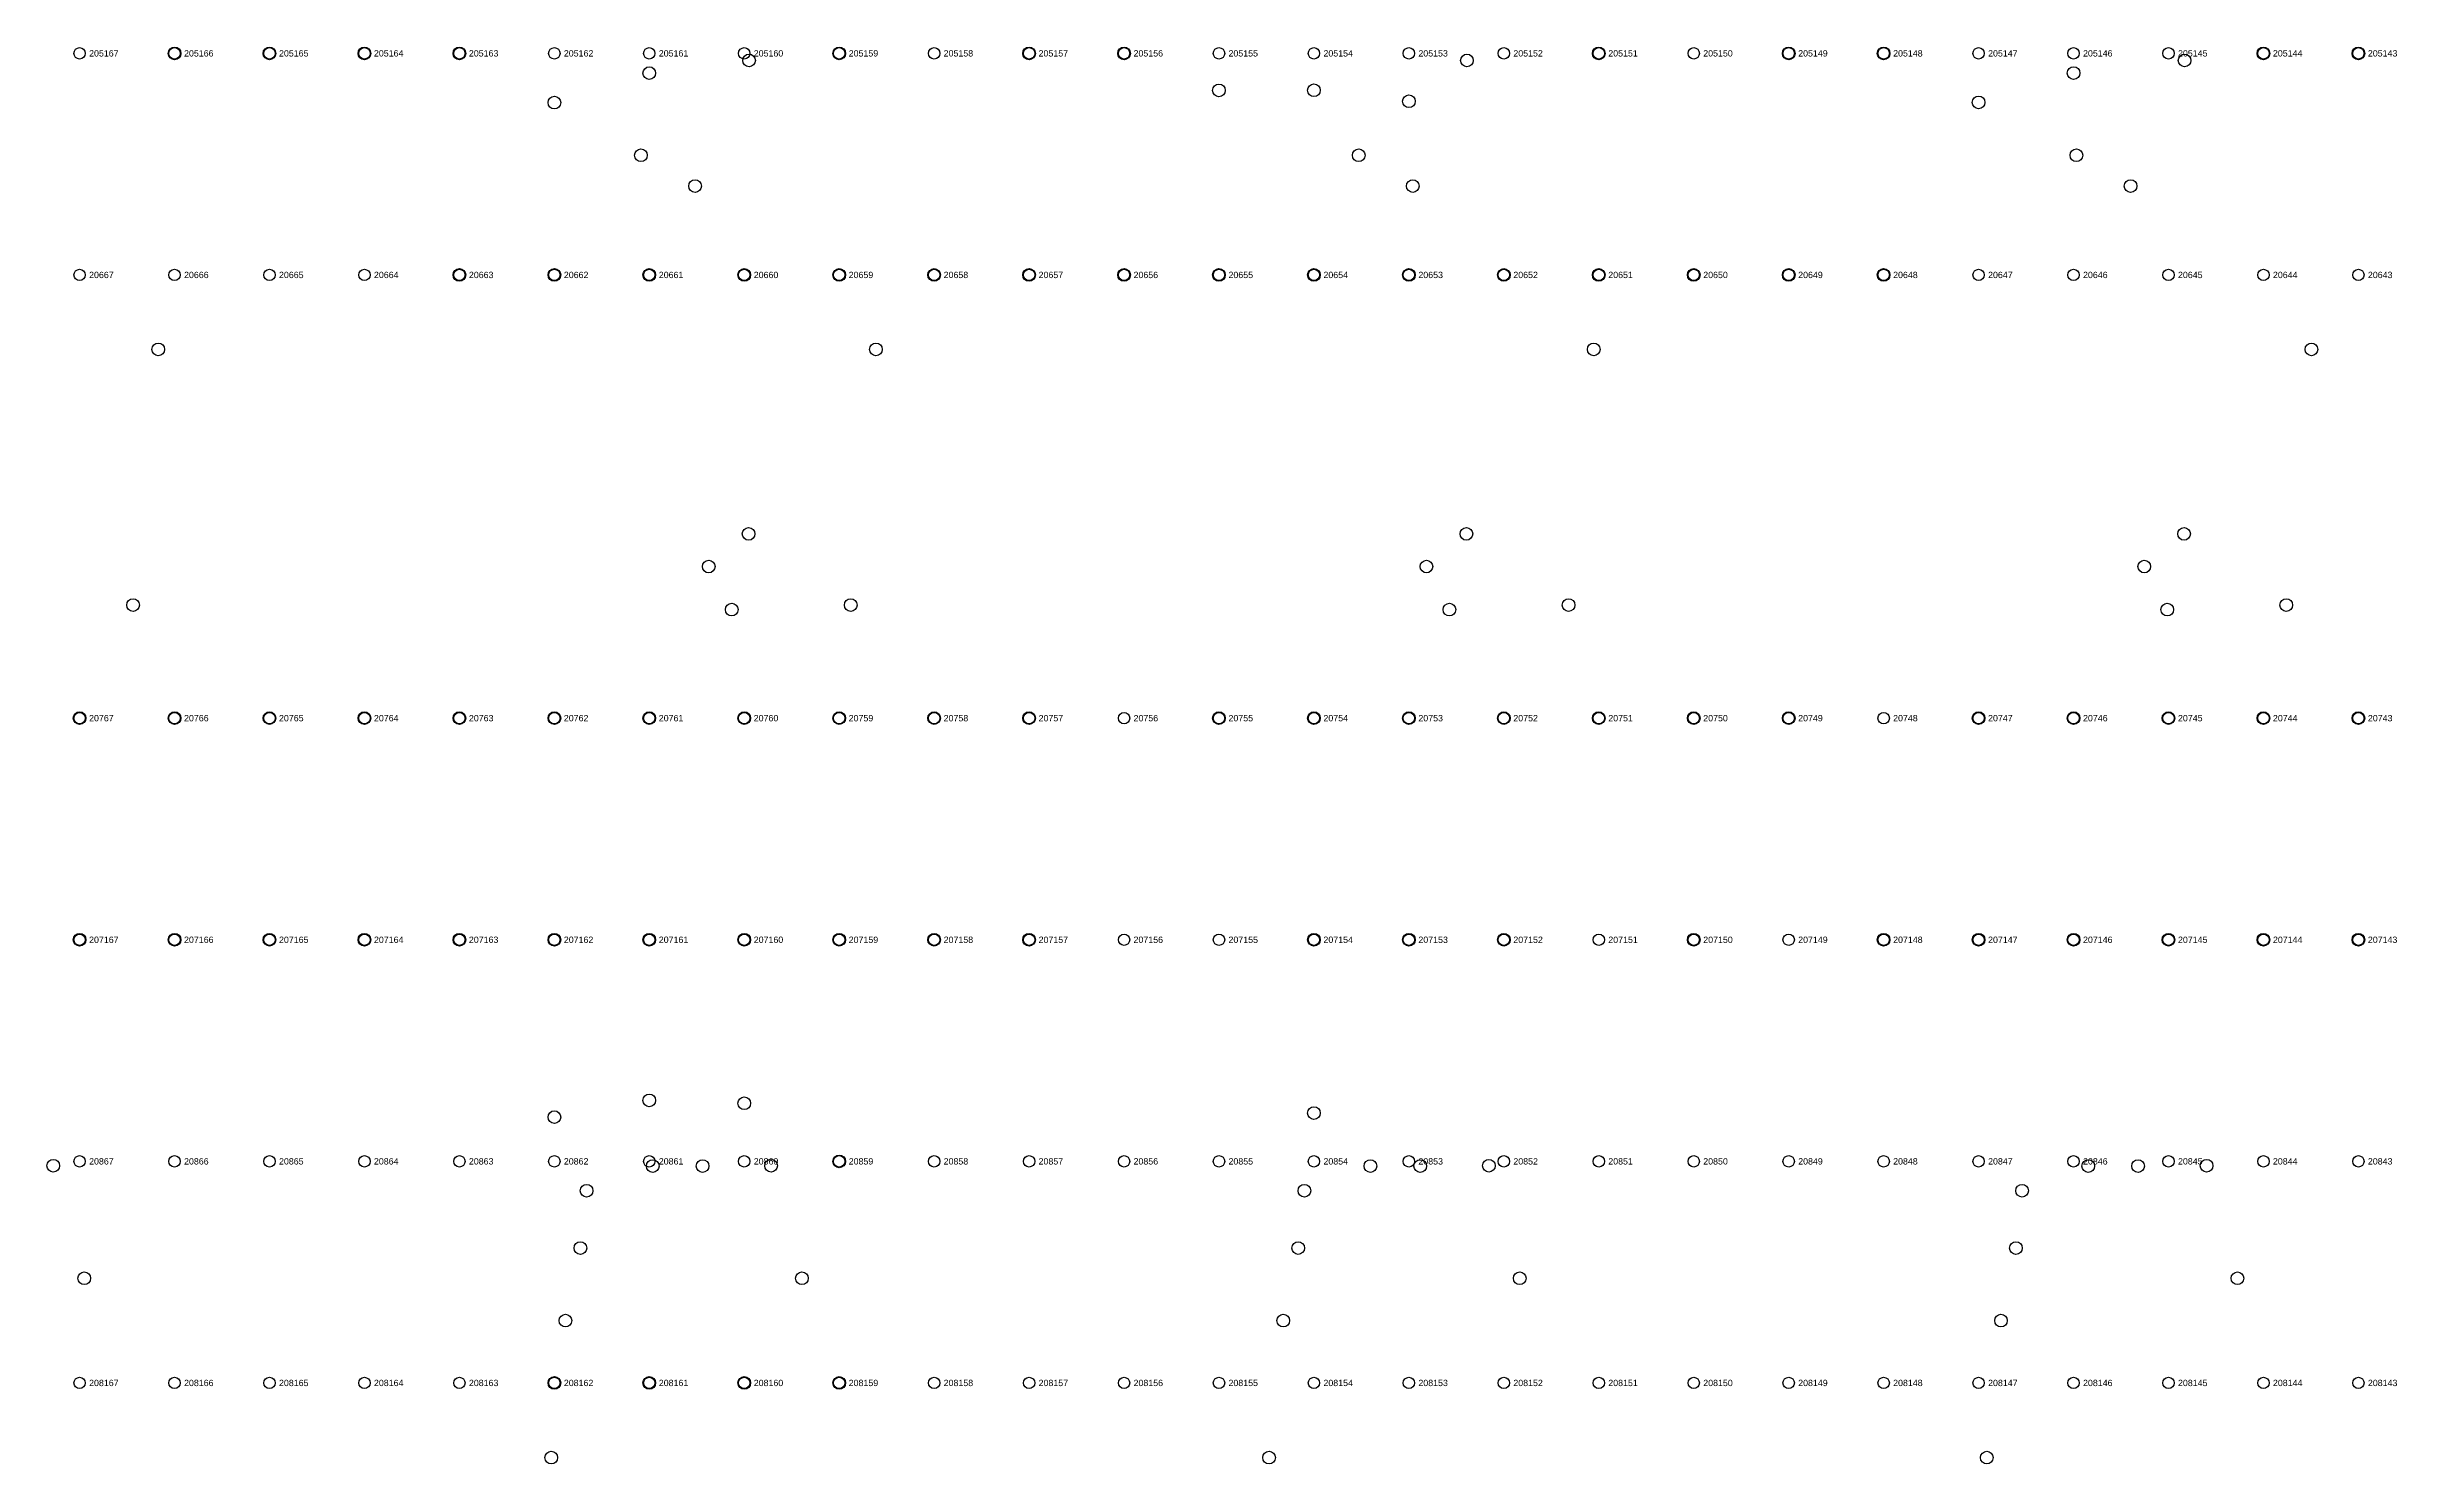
# Model space of a CAD drawing. Extents: x -5 to 376, y -217 to 241.
# Drawn here: x 90.4 to 184.7, y 71 to 127.8 of the extents above; entities that cross this region are included whole.
import ezdxf

# ---------------------------------------------------------------- set-up
doc = ezdxf.new("R2010")
doc.units = 0
for name, color, linetype in [('BOTTOM_PROBES', 1, 'CONTINUOUS'), ('FIXTURE_INTERFACE_PIN', 4, 'CONTINUOUS'), ('GROUND_INTERFACE_PIN', 6, 'CONTINUOUS'), ('TESTER_INTERFACE_PIN', 144, 'CONTINUOUS'), ('TESTER_INTERFACE_PIN_LABEL', 144, 'CONTINUOUS')]:
    doc.layers.add(name, color=color, linetype=linetype)
doc.styles.get("Standard").update_dxf_attribs({"font": 'arial.ttf'})

msp = doc.modelspace()

# ---------------------------------------------------------------- linework, layer by layer
at = {"layer": 'BOTTOM_PROBES'}
for centre in [(118.58752, 127.28448), (147.38858, 127.28448), (176.18964, 127.28448), (114.24666, 123.48464), (143.04772, 123.48464), (171.84878, 123.48464), (116.41836, 122.24512), (145.21942, 122.24512), (174.02048, 122.24512), (94.87662, 115.69446), (123.67768, 115.69446), (152.47874, 115.69446), (181.2798, 115.69446), (118.5672, 108.29544), (147.36826, 108.29544), (176.16932, 108.29544), (116.967, 106.9848), (145.76806, 106.9848), (174.56912, 106.9848), (93.8657, 105.4354), (122.66676, 105.4354), (151.46782, 105.4354), (180.26888, 105.4354), (117.88902, 105.25506), (146.69008, 105.25506), (175.49114, 105.25506), (90.66784, 82.9437), (114.7191, 82.93354), (116.71808, 82.93354), (119.4689, 82.9437), (143.52016, 82.93354), (145.51914, 82.93354), (148.26996, 82.9437), (172.32122, 82.93354), (174.3202, 82.93354), (177.07102, 82.9437), (112.06734, 81.94294), (140.8684, 81.94294), (169.66946, 81.94294), (111.81842, 79.64424), (140.61948, 79.64424), (169.42054, 79.64424), (91.90736, 78.43266), (120.70842, 78.43266), (149.50948, 78.43266), (178.31054, 78.43266), (111.21898, 76.7334), (140.02004, 76.7334), (168.8211, 76.7334), (110.65002, 71.2343), (139.45108, 71.2343), (168.25214, 71.2343)]:
    msp.add_circle(centre, 0.254, dxfattribs=at)
at = {"layer": 'FIXTURE_INTERFACE_PIN'}
for centre in [(95.53194, 127.5715), (99.34194, 127.5715), (103.15194, 127.5715), (106.96194, 127.5715), (129.82194, 127.5715), (133.63194, 127.5715), (152.68194, 127.5715), (160.30194, 127.5715), (164.11194, 127.5715), (179.35194, 127.5715), (183.16194, 127.5715), (114.58194, 126.77648), (171.73194, 126.78156), (110.77194, 125.59284), (137.44194, 126.0856), (141.25194, 126.09068), (145.06194, 125.64872), (167.92194, 125.603), (106.96194, 118.6815), (110.77194, 118.6815), (114.58194, 118.6815), (118.39194, 118.6815), (122.20194, 118.6815), (126.01194, 118.6815), (129.82194, 118.6815), (133.63194, 118.6815), (137.44194, 118.6815), (141.25194, 118.6815), (145.06194, 118.6815), (148.87194, 118.6815), (152.68194, 118.6815), (156.49194, 118.6815), (160.30194, 118.6815), (164.11194, 118.6815), (91.72194, 100.9015), (95.53194, 100.9015), (99.34194, 100.9015), (103.15194, 100.9015), (106.96194, 100.9015), (110.77194, 100.9015), (114.58194, 100.9015), (126.01194, 100.9015), (129.82194, 100.9015), (137.44194, 100.9015), (141.25194, 100.9015), (145.06194, 100.9015), (148.87194, 100.9015), (152.68194, 100.9015), (156.49194, 100.9015), (160.30194, 100.9015), (167.92194, 100.9015), (171.73194, 100.9015), (175.54194, 100.9015), (179.35194, 100.9015), (183.16194, 100.9015), (91.72194, 92.0115), (95.53194, 92.0115), (99.34194, 92.0115), (103.15194, 92.0115), (106.96194, 92.0115), (110.77194, 92.0115), (114.58194, 92.0115), (126.01194, 92.0115), (129.82194, 92.0115), (141.25194, 92.0115), (145.06194, 92.0115), (148.87194, 92.0115), (156.49194, 92.0115), (164.11194, 92.0115), (167.92194, 92.0115), (171.73194, 92.0115), (175.54194, 92.0115), (179.35194, 92.0115), (183.16194, 92.0115), (114.58194, 85.56498), (110.77194, 84.89442), (141.25194, 85.05698), (110.77194, 74.2315), (114.58194, 74.2315)]:
    msp.add_circle(centre, 0.254, dxfattribs=at)
at = {"layer": 'GROUND_INTERFACE_PIN'}
for centre in [(122.20194, 127.5715), (118.39194, 100.9015), (122.20194, 100.9015), (118.39194, 92.0115), (122.20194, 92.0115), (118.39194, 85.45322), (122.20194, 83.1215), (118.39194, 74.2315), (122.20194, 74.2315)]:
    msp.add_circle(centre, 0.254, dxfattribs=at)
at = {"layer": 'TESTER_INTERFACE_PIN'}
for centre in [(91.72194, 127.5715), (95.53194, 127.5715), (99.34194, 127.5715), (103.15194, 127.5715), (106.96194, 127.5715), (110.77194, 127.5715), (114.58194, 127.5715), (118.39194, 127.5715), (122.20194, 127.5715), (126.01194, 127.5715), (129.82194, 127.5715), (133.63194, 127.5715), (137.44194, 127.5715), (141.25194, 127.5715), (145.06194, 127.5715), (148.87194, 127.5715), (152.68194, 127.5715), (156.49194, 127.5715), (160.30194, 127.5715), (164.11194, 127.5715), (167.92194, 127.5715), (171.73194, 127.5715), (175.54194, 127.5715), (179.35194, 127.5715), (183.16194, 127.5715), (91.72194, 118.6815), (95.53194, 118.6815), (99.34194, 118.6815), (103.15194, 118.6815), (106.96194, 118.6815), (110.77194, 118.6815), (114.58194, 118.6815), (118.39194, 118.6815), (122.20194, 118.6815), (126.01194, 118.6815), (129.82194, 118.6815), (133.63194, 118.6815), (137.44194, 118.6815), (141.25194, 118.6815), (145.06194, 118.6815), (148.87194, 118.6815), (152.68194, 118.6815), (156.49194, 118.6815), (160.30194, 118.6815), (164.11194, 118.6815), (167.92194, 118.6815), (171.73194, 118.6815), (175.54194, 118.6815), (179.35194, 118.6815), (183.16194, 118.6815), (91.72194, 100.9015), (95.53194, 100.9015), (99.34194, 100.9015), (103.15194, 100.9015), (106.96194, 100.9015), (110.77194, 100.9015), (114.58194, 100.9015), (118.39194, 100.9015), (122.20194, 100.9015), (126.01194, 100.9015), (129.82194, 100.9015), (133.63194, 100.9015), (137.44194, 100.9015), (141.25194, 100.9015), (145.06194, 100.9015), (148.87194, 100.9015), (152.68194, 100.9015), (156.49194, 100.9015), (160.30194, 100.9015), (164.11194, 100.9015), (167.92194, 100.9015), (171.73194, 100.9015), (175.54194, 100.9015), (179.35194, 100.9015), (183.16194, 100.9015), (91.72194, 92.0115), (95.53194, 92.0115), (99.34194, 92.0115), (103.15194, 92.0115), (106.96194, 92.0115), (110.77194, 92.0115), (114.58194, 92.0115), (118.39194, 92.0115), (122.20194, 92.0115), (126.01194, 92.0115), (129.82194, 92.0115), (133.63194, 92.0115), (137.44194, 92.0115), (141.25194, 92.0115), (145.06194, 92.0115), (148.87194, 92.0115), (152.68194, 92.0115), (156.49194, 92.0115), (160.30194, 92.0115), (164.11194, 92.0115), (167.92194, 92.0115), (171.73194, 92.0115), (175.54194, 92.0115), (179.35194, 92.0115), (183.16194, 92.0115), (91.72194, 83.1215), (95.53194, 83.1215), (99.34194, 83.1215), (103.15194, 83.1215), (106.96194, 83.1215), (110.77194, 83.1215), (114.58194, 83.1215), (118.39194, 83.1215), (122.20194, 83.1215), (126.01194, 83.1215), (129.82194, 83.1215), (133.63194, 83.1215), (137.44194, 83.1215), (141.25194, 83.1215), (145.06194, 83.1215), (148.87194, 83.1215), (152.68194, 83.1215), (156.49194, 83.1215), (160.30194, 83.1215), (164.11194, 83.1215), (167.92194, 83.1215), (171.73194, 83.1215), (175.54194, 83.1215), (179.35194, 83.1215), (183.16194, 83.1215), (91.72194, 74.2315), (95.53194, 74.2315), (99.34194, 74.2315), (103.15194, 74.2315), (106.96194, 74.2315), (110.77194, 74.2315), (114.58194, 74.2315), (118.39194, 74.2315), (122.20194, 74.2315), (126.01194, 74.2315), (129.82194, 74.2315), (133.63194, 74.2315), (137.44194, 74.2315), (141.25194, 74.2315), (145.06194, 74.2315), (148.87194, 74.2315), (152.68194, 74.2315), (156.49194, 74.2315), (160.30194, 74.2315), (164.11194, 74.2315), (167.92194, 74.2315), (171.73194, 74.2315), (175.54194, 74.2315), (179.35194, 74.2315), (183.16194, 74.2315)]:
    msp.add_circle(centre, 0.2286, dxfattribs=at)

# ---------------------------------------------------------------- texts
at = {"layer": 'TESTER_INTERFACE_PIN_LABEL'}
for s, p in [('205167', (92.10294, 127.4445)), ('205166', (95.91294, 127.4445)), ('205165', (99.72294, 127.4445)), ('205164', (103.53294, 127.4445)), ('205163', (107.34294, 127.4445)), ('205162', (111.15294, 127.4445)), ('205161', (114.96294, 127.4445)), ('205160', (118.77294, 127.4445)), ('205159', (122.58294, 127.4445)), ('205158', (126.39294, 127.4445)), ('205157', (130.20294, 127.4445)), ('205156', (134.01294, 127.4445)), ('205155', (137.82294, 127.4445)), ('205154', (141.63294, 127.4445)), ('205153', (145.44294, 127.4445)), ('205152', (149.25294, 127.4445)), ('205151', (153.06294, 127.4445)), ('205150', (156.87294, 127.4445)), ('205149', (160.68294, 127.4445)), ('205148', (164.49294, 127.4445)), ('205147', (168.30294, 127.4445)), ('205146', (172.11294, 127.4445)), ('205145', (175.92294, 127.4445)), ('205144', (179.73294, 127.4445)), ('205143', (183.54294, 127.4445)), ('20667', (92.10294, 118.5545)), ('20666', (95.91294, 118.5545)), ('20665', (99.72294, 118.5545)), ('20664', (103.53294, 118.5545)), ('20663', (107.34294, 118.5545)), ('20662', (111.15294, 118.5545)), ('20661', (114.96294, 118.5545)), ('20660', (118.77294, 118.5545)), ('20659', (122.58294, 118.5545)), ('20658', (126.39294, 118.5545)), ('20657', (130.20294, 118.5545)), ('20656', (134.01294, 118.5545)), ('20655', (137.82294, 118.5545)), ('20654', (141.63294, 118.5545)), ('20653', (145.44294, 118.5545)), ('20652', (149.25294, 118.5545)), ('20651', (153.06294, 118.5545)), ('20650', (156.87294, 118.5545)), ('20649', (160.68294, 118.5545)), ('20648', (164.49294, 118.5545)), ('20647', (168.30294, 118.5545)), ('20646', (172.11294, 118.5545)), ('20645', (175.92294, 118.5545)), ('20644', (179.73294, 118.5545)), ('20643', (183.54294, 118.5545)), ('20767', (92.10294, 100.7745)), ('20766', (95.91294, 100.7745)), ('20765', (99.72294, 100.7745)), ('20764', (103.53294, 100.7745)), ('20763', (107.34294, 100.7745)), ('20762', (111.15294, 100.7745)), ('20761', (114.96294, 100.7745)), ('20760', (118.77294, 100.7745)), ('20759', (122.58294, 100.7745)), ('20758', (126.39294, 100.7745)), ('20757', (130.20294, 100.7745)), ('20756', (134.01294, 100.7745)), ('20755', (137.82294, 100.7745)), ('20754', (141.63294, 100.7745)), ('20753', (145.44294, 100.7745)), ('20752', (149.25294, 100.7745)), ('20751', (153.06294, 100.7745)), ('20750', (156.87294, 100.7745)), ('20749', (160.68294, 100.7745)), ('20748', (164.49294, 100.7745)), ('20747', (168.30294, 100.7745)), ('20746', (172.11294, 100.7745)), ('20745', (175.92294, 100.7745)), ('20744', (179.73294, 100.7745)), ('20743', (183.54294, 100.7745)), ('207167', (92.10294, 91.8845)), ('207166', (95.91294, 91.8845)), ('207165', (99.72294, 91.8845)), ('207164', (103.53294, 91.8845)), ('207163', (107.34294, 91.8845)), ('207162', (111.15294, 91.8845)), ('207161', (114.96294, 91.8845)), ('207160', (118.77294, 91.8845)), ('207159', (122.58294, 91.8845)), ('207158', (126.39294, 91.8845)), ('207157', (130.20294, 91.8845)), ('207156', (134.01294, 91.8845)), ('207155', (137.82294, 91.8845)), ('207154', (141.63294, 91.8845)), ('207153', (145.44294, 91.8845)), ('207152', (149.25294, 91.8845)), ('207151', (153.06294, 91.8845)), ('207150', (156.87294, 91.8845)), ('207149', (160.68294, 91.8845)), ('207148', (164.49294, 91.8845)), ('207147', (168.30294, 91.8845)), ('207146', (172.11294, 91.8845)), ('207145', (175.92294, 91.8845)), ('207144', (179.73294, 91.8845)), ('207143', (183.54294, 91.8845)), ('20867', (92.10294, 82.9945)), ('20866', (95.91294, 82.9945)), ('20865', (99.72294, 82.9945)), ('20864', (103.53294, 82.9945)), ('20863', (107.34294, 82.9945)), ('20862', (111.15294, 82.9945)), ('20861', (114.96294, 82.9945)), ('20860', (118.77294, 82.9945)), ('20859', (122.58294, 82.9945)), ('20858', (126.39294, 82.9945)), ('20857', (130.20294, 82.9945)), ('20856', (134.01294, 82.9945)), ('20855', (137.82294, 82.9945)), ('20854', (141.63294, 82.9945)), ('20853', (145.44294, 82.9945)), ('20852', (149.25294, 82.9945)), ('20851', (153.06294, 82.9945)), ('20850', (156.87294, 82.9945)), ('20849', (160.68294, 82.9945)), ('20848', (164.49294, 82.9945)), ('20847', (168.30294, 82.9945)), ('20846', (172.11294, 82.9945)), ('20845', (175.92294, 82.9945)), ('20844', (179.73294, 82.9945)), ('20843', (183.54294, 82.9945)), ('208167', (92.10294, 74.1045)), ('208166', (95.91294, 74.1045)), ('208165', (99.72294, 74.1045)), ('208164', (103.53294, 74.1045)), ('208163', (107.34294, 74.1045)), ('208162', (111.15294, 74.1045)), ('208161', (114.96294, 74.1045)), ('208160', (118.77294, 74.1045)), ('208159', (122.58294, 74.1045)), ('208158', (126.39294, 74.1045)), ('208157', (130.20294, 74.1045)), ('208156', (134.01294, 74.1045)), ('208155', (137.82294, 74.1045)), ('208154', (141.63294, 74.1045)), ('208153', (145.44294, 74.1045)), ('208152', (149.25294, 74.1045)), ('208151', (153.06294, 74.1045)), ('208150', (156.87294, 74.1045)), ('208149', (160.68294, 74.1045)), ('208148', (164.49294, 74.1045)), ('208147', (168.30294, 74.1045)), ('208146', (172.11294, 74.1045)), ('208145', (175.92294, 74.1045)), ('208144', (179.73294, 74.1045)), ('208143', (183.54294, 74.1045))]:
    msp.add_text(s, height=0.254, dxfattribs=at).set_placement(p)

doc.saveas('drawing.dxf')
